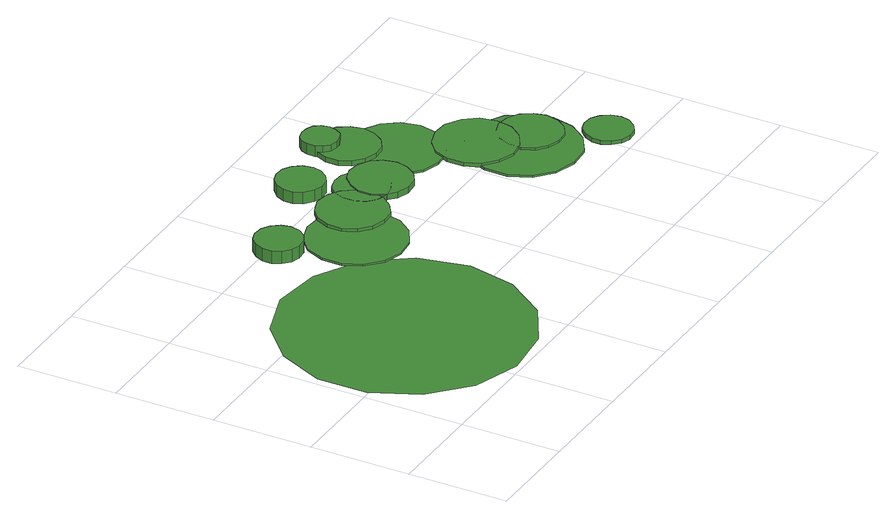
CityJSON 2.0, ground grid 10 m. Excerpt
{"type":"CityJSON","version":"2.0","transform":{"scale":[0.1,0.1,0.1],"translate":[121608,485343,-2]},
"CityObjects":{
"tree1":{"type":"SolitaryVegetationObject","attributes":{"function":"something"},"geometry":[{"type":"MultiSurface","lod":"1","boundaries":[[[0,1,2,3,4,5,6,7,8,9,10,11,12,13,14]]]}]},
"tree2":{"type":"SolitaryVegetationObject","attributes":{"function":"something"}},
"tree3":{"type":"SolitaryVegetationObject","attributes":{"function":"something"},"geometry":[{"type":"MultiSurface","lod":"1","boundaries":[[[15,16,17,18,19,20,21,22,23,24,25,26,27,28,29]],[[30,31,32,33,34,35,36,37,38,39,40,41,42,43,44]],[[15,44,43,16]],[[16,43,42,17]],[[17,42,41,18]],[[18,41,40,19]],[[19,40,39,20]],[[20,39,38,21]],[[21,38,37,22]],[[22,37,36,23]],[[23,36,35,24]],[[24,35,34,25]],[[25,34,33,26]],[[26,33,32,27]],[[27,32,31,28]],[[28,31,30,29]],[[29,30,44,15]]]}]},
"tree4":{"type":"SolitaryVegetationObject","attributes":{"function":"something"},"geometry":[{"type":"MultiSurface","lod":"1","boundaries":[[[45,46,47,48,49,50,51,52,53,54,55,56,57,58,59]],[[60,61,62,63,64,65,66,67,68,69,70,71,72,73,74]],[[45,74,73,46]],[[46,73,72,47]],[[47,72,71,48]],[[48,71,70,49]],[[49,70,69,50]],[[50,69,68,51]],[[51,68,67,52]],[[52,67,66,53]],[[53,66,65,54]],[[54,65,64,55]],[[55,64,63,56]],[[56,63,62,57]],[[57,62,61,58]],[[58,61,60,59]],[[59,60,74,45]]]}]},
"tree5":{"type":"SolitaryVegetationObject","attributes":{"function":"something"}},
"tree6":{"type":"SolitaryVegetationObject","attributes":{"function":"something"},"geometry":[{"type":"MultiSurface","lod":"1","boundaries":[[[75,76,77,78,79,80,81,82,83,84,85,86,87,88,89]],[[90,91,92,93,94,95,96,97,98,99,100,101,102,103,104]],[[75,104,103,76]],[[76,103,102,77]],[[77,102,101,78]],[[78,101,100,79]],[[79,100,99,80]],[[80,99,98,81]],[[81,98,97,82]],[[82,97,96,83]],[[83,96,95,84]],[[84,95,94,85]],[[85,94,93,86]],[[86,93,92,87]],[[87,92,91,88]],[[88,91,90,89]],[[89,90,104,75]]]}]},
"tree7":{"type":"SolitaryVegetationObject","attributes":{"function":"something"},"geometry":[{"type":"MultiSurface","lod":"1","boundaries":[[[105,106,107,108,109,110,111,112,113,114,115,116,117,118,119]],[[120,121,122,123,124,125,126,127,128,129,130,131,132,133,134]],[[105,134,133,106]],[[106,133,132,107]],[[107,132,131,108]],[[108,131,130,109]],[[109,130,129,110]],[[110,129,128,111]],[[111,128,127,112]],[[112,127,126,113]],[[113,126,125,114]],[[114,125,124,115]],[[115,124,123,116]],[[116,123,122,117]],[[117,122,121,118]],[[118,121,120,119]],[[119,120,134,105]]]}]},
"tree8":{"type":"SolitaryVegetationObject","attributes":{"function":"something"},"geometry":[{"type":"MultiSurface","lod":"1","boundaries":[[[135,136,137,138,139,140,141,142,143,144,145,146,147,148,149]],[[150,151,152,153,154,155,156,157,158,159,160,161,162,163,164]],[[135,164,163,136]],[[136,163,162,137]],[[137,162,161,138]],[[138,161,160,139]],[[139,160,159,140]],[[140,159,158,141]],[[141,158,157,142]],[[142,157,156,143]],[[143,156,155,144]],[[144,155,154,145]],[[145,154,153,146]],[[146,153,152,147]],[[147,152,151,148]],[[148,151,150,149]],[[149,150,164,135]]]}]},
"tree9":{"type":"SolitaryVegetationObject","attributes":{"function":"something"}},
"tree10":{"type":"SolitaryVegetationObject","attributes":{"function":"something"},"geometry":[{"type":"MultiSurface","lod":"1","boundaries":[[[165,166,167,168,169,170,171,172,173,174,175,176,177,178,179]],[[180,181,182,183,184,185,186,187,188,189,190,191,192,193,194]],[[165,194,193,166]],[[166,193,192,167]],[[167,192,191,168]],[[168,191,190,169]],[[169,190,189,170]],[[170,189,188,171]],[[171,188,187,172]],[[172,187,186,173]],[[173,186,185,174]],[[174,185,184,175]],[[175,184,183,176]],[[176,183,182,177]],[[177,182,181,178]],[[178,181,180,179]],[[179,180,194,165]]]}]},
"tree11":{"type":"SolitaryVegetationObject","attributes":{"function":"something"}},
"tree12":{"type":"SolitaryVegetationObject","attributes":{"function":"something"}},
"tree13":{"type":"SolitaryVegetationObject","attributes":{"function":"something"},"geometry":[{"type":"MultiSurface","lod":"1","boundaries":[[[195,196,197,198,199,200,201,202,203,204,205,206,207,208,209]],[[210,211,212,213,214,215,216,217,218,219,220,221,222,223,224]],[[195,224,223,196]],[[196,223,222,197]],[[197,222,221,198]],[[198,221,220,199]],[[199,220,219,200]],[[200,219,218,201]],[[201,218,217,202]],[[202,217,216,203]],[[203,216,215,204]],[[204,215,214,205]],[[205,214,213,206]],[[206,213,212,207]],[[207,212,211,208]],[[208,211,210,209]],[[209,210,224,195]]]}]},
"tree14":{"type":"SolitaryVegetationObject","attributes":{"function":"something"},"geometry":[{"type":"MultiSurface","lod":"1","boundaries":[[[225,226,227,228,229,230,231,232,233,234,235,236,237,238,239]],[[240,241,242,243,244,245,246,247,248,249,250,251,252,253,254]],[[225,254,253,226]],[[226,253,252,227]],[[227,252,251,228]],[[228,251,250,229]],[[229,250,249,230]],[[230,249,248,231]],[[231,248,247,232]],[[232,247,246,233]],[[233,246,245,234]],[[234,245,244,235]],[[235,244,243,236]],[[236,243,242,237]],[[237,242,241,238]],[[238,241,240,239]],[[239,240,254,225]]]}]},
"tree15":{"type":"SolitaryVegetationObject","attributes":{"function":"something"},"geometry":[{"type":"MultiSurface","lod":"1","boundaries":[[[255,256,257,258,259,260,261,262,263,264,265,266,267,268,269]],[[270,271,272,273,274,275,276,277,278,279,280,281,282,283,284]],[[255,284,283,256]],[[256,283,282,257]],[[257,282,281,258]],[[258,281,280,259]],[[259,280,279,260]],[[260,279,278,261]],[[261,278,277,262]],[[262,277,276,263]],[[263,276,275,264]],[[264,275,274,265]],[[265,274,273,266]],[[266,273,272,267]],[[267,272,271,268]],[[268,271,270,269]],[[269,270,284,255]]]}]},
"tree16":{"type":"SolitaryVegetationObject","attributes":{"function":"something"},"geometry":[{"type":"MultiSurface","lod":"1","boundaries":[[[285,286,287,288,289,290,291,292,293,294,295,296,297,298,299]],[[300,301,302,303,304,305,306,307,308,309,310,311,312,313,314]],[[285,314,313,286]],[[286,313,312,287]],[[287,312,311,288]],[[288,311,310,289]],[[289,310,309,290]],[[290,309,308,291]],[[291,308,307,292]],[[292,307,306,293]],[[293,306,305,294]],[[294,305,304,295]],[[295,304,303,296]],[[296,303,302,297]],[[297,302,301,298]],[[298,301,300,299]],[[299,300,314,285]]]}]},
"tree17":{"type":"SolitaryVegetationObject","attributes":{"function":"something"},"geometry":[{"type":"MultiSurface","lod":"1","boundaries":[[[315,316,317,318,319,320,321,322,323,324,325,326,327,328,329]],[[330,331,332,333,334,335,336,337,338,339,340,341,342,343,344]],[[315,344,343,316]],[[316,343,342,317]],[[317,342,341,318]],[[318,341,340,319]],[[319,340,339,320]],[[320,339,338,321]],[[321,338,337,322]],[[322,337,336,323]],[[323,336,335,324]],[[324,335,334,325]],[[325,334,333,326]],[[326,333,332,327]],[[327,332,331,328]],[[328,331,330,329]],[[329,330,344,315]]]}]},
"tree18":{"type":"SolitaryVegetationObject","attributes":{"function":"something"},"geometry":[{"type":"MultiSurface","lod":"1","boundaries":[[[345,346,347,348,349,350,351,352,353,354,355,356,357,358,359]],[[360,361,362,363,364,365,366,367,368,369,370,371,372,373,374]],[[345,374,373,346]],[[346,373,372,347]],[[347,372,371,348]],[[348,371,370,349]],[[349,370,369,350]],[[350,369,368,351]],[[351,368,367,352]],[[352,367,366,353]],[[353,366,365,354]],[[354,365,364,355]],[[355,364,363,356]],[[356,363,362,357]],[[357,362,361,358]],[[358,361,360,359]],[[359,360,374,345]]]}]},
"tree19":{"type":"SolitaryVegetationObject","attributes":{"function":"something"},"geometry":[{"type":"MultiSurface","lod":"1","boundaries":[[[375,376,377,378,379,380,381,382,383,384,385,386,387,388,389]],[[390,391,392,393,394,395,396,397,398,399,400,401,402,403,404]],[[375,404,403,376]],[[376,403,402,377]],[[377,402,401,378]],[[378,401,400,379]],[[379,400,399,380]],[[380,399,398,381]],[[381,398,397,382]],[[382,397,396,383]],[[383,396,395,384]],[[384,395,394,385]],[[385,394,393,386]],[[386,393,392,387]],[[387,392,391,388]],[[388,391,390,389]],[[389,390,404,375]]]}]},
"tree20":{"type":"SolitaryVegetationObject","attributes":{"function":"something"}}
},
"vertices":[
[250,127,10],[239,177,10],[210,218,10],[166,243,10],[115,249,10],[67,233,10],[30,199,10],[9,153,10],[9,102,10],[30,56,10],[67,22,10],[115,6,10],[166,12,10],[210,37,10],[239,78,10],
[213,291,24],[211,300,24],[205,308,24],[197,313,24],[187,314,24],[178,311,24],[171,304,24],[167,295,24],[167,286,24],[171,277,24],[178,271,24],[187,268,24],[197,269,24],[205,273,24],[211,281,24],[211,281,11],[205,273,11],[197,269,11],[187,268,11],[178,271,11],[171,277,11],[167,286,11],[167,295,11],[171,304,11],[178,311,11],[187,314,11],[197,313,11],[205,308,11],[211,300,11],[213,291,11],
[290,239,13],[286,259,13],[274,275,13],[256,285,13],[236,287,13],[217,281,13],[202,268,13],[194,249,13],[194,229,13],[202,211,13],[217,197,13],[236,191,13],[256,193,13],[274,203,13],[286,219,13],[286,219,11],[274,203,11],[256,193,11],[236,191,11],[217,197,11],[202,211,11],[194,229,11],[194,249,11],[202,268,11],[217,281,11],[236,287,11],[256,285,11],[274,275,11],[286,259,11],[290,239,11],
[313,263,16],[310,277,16],[301,289,16],[289,296,16],[275,298,16],[261,293,16],[250,284,16],[244,271,16],[244,256,16],[250,243,16],[261,233,16],[275,229,16],[289,230,16],[301,238,16],[310,249,16],[310,249,11],[301,238,11],[289,230,11],[275,229,11],[261,233,11],[250,243,11],[244,256,11],[244,271,11],[250,284,11],[261,293,11],[275,298,11],[289,296,11],[301,289,11],[310,277,11],[313,263,11],
[316,324,23],[314,334,23],[308,342,23],[300,347,23],[290,348,23],[281,345,23],[273,338,23],[269,329,23],[269,320,23],[273,311,23],[281,304,23],[290,301,23],[300,302,23],[308,307,23],[314,315,23],[314,315,11],[308,307,11],[300,302,11],[290,301,11],[281,304,11],[273,311,11],[269,320,11],[269,329,11],[273,338,11],[281,345,11],[290,348,11],[300,347,11],[308,342,11],[314,334,11],[316,324,11],
[345,275,16],[343,286,16],[336,295,16],[326,301,16],[315,302,16],[304,299,16],[296,291,16],[292,281,16],[292,270,16],[296,259,16],[304,252,16],[315,248,16],[326,250,16],[336,255,16],[343,264,16],[343,264,11],[336,255,11],[326,250,11],[315,248,11],[304,252,11],[296,259,11],[292,270,11],[292,281,11],[296,291,11],[304,299,11],[315,302,11],[326,301,11],[336,295,11],[343,286,11],[345,275,11],
[369,267,17],[366,280,17],[359,290,17],[348,296,17],[335,298,17],[323,294,17],[314,285,17],[308,274,17],[308,261,17],[314,249,17],[323,241,17],[335,237,17],[348,238,17],[359,245,17],[366,255,17],[366,255,11],[359,245,11],[348,238,11],[335,237,11],[323,241,11],[314,249,11],[308,261,11],[308,274,11],[314,285,11],[323,294,11],[335,298,11],[348,296,11],[359,290,11],[366,280,11],[369,267,11],
[386,345,23],[384,353,23],[380,359,23],[373,362,23],[366,363,23],[358,361,23],[353,356,23],[350,349,23],[350,341,23],[353,334,23],[358,329,23],[366,327,23],[373,328,23],[380,331,23],[384,338,23],[384,338,12],[380,331,12],[373,328,12],[366,327,12],[358,329,12],[353,334,12],[350,341,12],[350,349,12],[353,356,12],[358,361,12],[366,363,12],[373,362,12],[380,359,12],[384,353,12],[386,345,12],
[407,322,17],[404,334,17],[397,345,17],[386,351,17],[373,352,17],[361,348,17],[351,340,17],[346,328,17],[346,315,17],[351,304,17],[361,295,17],[373,291,17],[386,292,17],[397,299,17],[404,309,17],[404,309,12],[397,299,12],[386,292,12],[373,291,12],[361,295,12],[351,304,12],[346,315,12],[346,328,12],[351,340,12],[361,348,12],[373,352,12],[386,351,12],[397,345,12],[404,334,12],[407,322,12],
[442,283,13],[438,301,13],[427,316,13],[410,326,13],[392,328,13],[374,322,13],[360,309,13],[352,292,13],[352,273,13],[360,256,13],[374,243,13],[392,237,13],[410,239,13],[427,249,13],[438,264,13],[438,264,11],[427,249,11],[410,239,11],[392,237,11],[374,243,11],[360,256,11],[352,273,11],[352,292,11],[360,309,11],[374,322,11],[392,328,11],[410,326,11],[427,316,11],[438,301,11],[442,283,11],
[479,224,15],[476,241,15],[466,254,15],[451,263,15],[435,264,15],[419,259,15],[406,248,15],[400,233,15],[400,216,15],[406,201,15],[419,190,15],[435,184,15],[451,186,15],[466,195,15],[476,208,15],[476,208,11],[466,195,11],[451,186,11],[435,184,11],[419,190,11],[406,201,11],[400,216,11],[400,233,11],[406,248,11],[419,259,11],[435,264,11],[451,263,11],[466,254,11],[476,241,11],[479,224,11],
[511,184,13],[506,206,13],[493,225,13],[473,236,13],[451,239,13],[429,232,13],[412,216,13],[403,196,13],[403,173,13],[412,152,13],[429,137,13],[451,130,13],[473,132,13],[493,144,13],[506,162,13],[506,162,11],[493,144,11],[473,132,11],[451,130,11],[429,137,11],[412,152,11],[403,173,11],[403,196,11],[412,216,11],[429,232,11],[451,239,11],[473,236,11],[493,225,11],[506,206,11],[511,184,11],
[509,190,15],[506,202,15],[499,213,15],[488,219,15],[475,221,15],[463,217,15],[453,208,15],[448,196,15],[448,183,15],[453,171,15],[463,163,15],[475,159,15],[488,160,15],[499,167,15],[506,177,15],[506,177,11],[499,167,11],[488,160,11],[475,159,11],[463,163,11],[453,171,11],[448,183,11],[448,196,11],[453,208,11],[463,217,11],[475,221,11],[488,219,11],[499,213,11],[506,202,11],[509,190,11],
[539,130,15],[537,140,15],[531,148,15],[523,153,15],[513,154,15],[504,151,15],[497,144,15],[493,135,15],[493,126,15],[497,117,15],[504,110,15],[513,107,15],[523,108,15],[531,113,15],[537,121,15],[537,121,11],[531,113,11],[523,108,11],[513,107,11],[504,110,11],[497,117,11],[493,126,11],[493,135,11],[497,144,11],[504,151,11],[513,154,11],[523,153,11],[531,148,11],[537,140,11],[539,130,11]
]}
